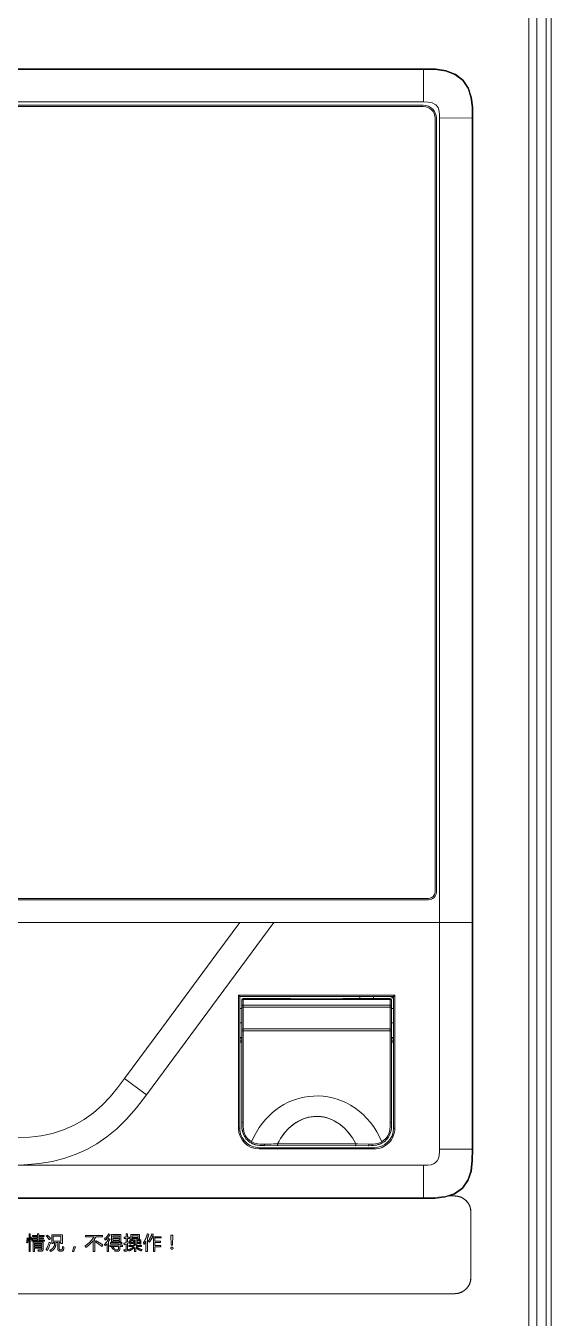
# Model space of a CAD drawing. Header units: millimetres. Extents: x 0 to 100, y -18 to 195.
# Drawn here: x 69.39 to 77.45, y 147.02 to 166.86 of the extents above; entities that cross this region are included whole.
import ezdxf

# ---------------------------------------------------------------- set-up
doc = ezdxf.new("R2010")
doc.units = ezdxf.units.MM
for name, color, linetype in [('4203-78016_1_0', 7, 'Continuous'), ('4203-78022_0', 7, 'Continuous'), ('4208-01638_A_0', 7, 'Continuous'), ('4208-01643_A_0', 7, 'Continuous'), ('4403-05132_0', 7, 'Continuous'), ('EPO-ANJIAN_A_0', 7, 'Continuous'), ('EPO_A_0', 7, 'Continuous'), ('ZHUANGSHIMIANBAN_A_0', 7, 'Continuous')]:
    doc.layers.add(name, color=color, linetype=linetype)

msp = doc.modelspace()

# ---------------------------------------------------------------- linework, layer by layer
at = {"layer": '4203-78016_1_0', "color": 0, "linetype": 'Continuous', "lineweight": 9}
msp.add_line((77.373, 132.539), (77.373, 189.269), dxfattribs=at)
at = {"layer": '4203-78022_0', "color": 0, "linetype": 'Continuous', "lineweight": 9}
for p, q in [((77.109, 194.147), (77.109, 132.469)), ((77.229, 194.147), (77.229, 132.469)), ((77.449, 194.147), (77.449, 132.469))]:
    msp.add_line(p, q, dxfattribs=at)
at = {"layer": '4208-01638_A_0', "color": 0, "linetype": 'Continuous', "lineweight": 9}
for p, q in [((56.135, 153.099), (76.238, 153.096)), ((73.194, 153.097), (71.24, 150.451)), ((72.319, 152.619), (72.672, 153.097)), ((75.738, 153.096), (75.737, 149.576)), ((76.237, 149.615), (76.238, 153.096)), ((76.248, 153.096), (76.248, 149.615)), ((71.476, 151.476), (72.319, 152.619)), ((72.653, 151.979), (72.653, 149.939)), ((75.052, 151.979), (72.653, 151.979)), ((72.673, 151.959), (72.653, 151.979)), ((72.673, 149.939), (72.673, 151.959)), ((72.673, 151.959), (75.032, 151.958)), ((75.032, 151.958), (75.052, 151.978)), ((75.032, 151.958), (75.032, 149.939)), ((75.052, 149.939), (75.052, 151.979)), ((72.673, 151.773), (72.703, 151.773)), ((75.002, 151.773), (75.032, 151.773)), ((70.902, 150.699), (71.476, 151.476)), ((72.673, 151.553), (72.703, 151.553)), ((75.002, 151.553), (75.032, 151.553)), ((72.703, 151.329), (72.673, 151.329)), ((72.673, 151.309), (72.703, 151.309)), ((72.703, 151.279), (72.673, 151.279)), ((72.673, 151.259), (72.703, 151.259)), ((75.032, 151.329), (75.002, 151.329)), ((75.002, 151.309), (75.032, 151.309)), ((75.032, 151.279), (75.002, 151.279)), ((75.002, 151.259), (75.032, 151.259)), ((72.673, 149.939), (72.653, 149.939)), ((75.052, 149.939), (75.032, 149.939)), ((72.972, 149.619), (72.972, 149.639)), ((74.732, 149.639), (72.972, 149.639)), ((72.973, 149.619), (74.732, 149.619)), ((74.732, 149.639), (74.732, 149.619)), ((75.737, 149.615), (76.248, 149.615)), ((65.955, 149.37), (75.495, 149.369)), ((75.491, 148.859), (75.491, 149.369)), ((56.891, 148.871), (75.491, 148.869)), ((75.491, 148.859), (56.891, 148.861)), ((75.663, 148.861), (75.491, 148.859))]:
    msp.add_line(p, q, dxfattribs=at)
for points in [[(69.098, 149.79), (69.275, 149.792), (69.452, 149.802), (69.628, 149.823), (69.801, 149.859), (69.97, 149.913), (70.133, 149.984), (70.286, 150.072), (70.429, 150.176), (70.561, 150.293), (70.683, 150.422), (70.795, 150.558), (70.902, 150.699)], [(71.24, 150.451), (71.14, 150.526), (71.028, 150.609), (70.902, 150.7)], [(71.24, 150.451), (71.086, 150.249), (70.935, 150.076), (70.785, 149.928), (70.635, 149.804), (70.482, 149.7), (70.326, 149.611), (70.162, 149.537), (69.988, 149.476), (69.8, 149.428), (69.593, 149.394), (69.362, 149.375), (69.098, 149.37)], [(75.491, 148.869), (75.667, 148.872), (75.826, 148.891), (75.968, 148.938), (76.087, 149.024), (76.171, 149.144), (76.217, 149.286), (76.234, 149.442), (76.237, 149.615)], [(75.737, 149.576), (75.733, 149.521), (75.722, 149.475), (75.703, 149.438), (75.672, 149.406), (75.645, 149.39), (75.607, 149.378), (75.556, 149.371), (75.495, 149.369)], [(76.248, 149.615), (76.245, 149.44), (76.226, 149.281), (76.177, 149.135), (76.09, 149.013), (75.965, 148.927), (75.82, 148.879), (75.663, 148.861)]]:
    msp.add_lwpolyline(points, dxfattribs=at)
for centre, radius, start, end in [((72.972, 149.939), 0.32, 180.0394, 270.0348), ((72.972, 149.939), 0.3, 179.9915, 269.9935), ((74.732, 149.939), 0.32, 270.0348, 0.0394), ((74.732, 149.939), 0.3, 269.9935, 359.9915)]:
    msp.add_arc(centre, radius, start, end, dxfattribs=at)
at = {"layer": '4208-01643_A_0', "color": 0, "linetype": 'Continuous', "lineweight": 9}
for p, q in [((75.492, 166.202), (62.044, 166.202)), ((75.492, 166.192), (62.044, 166.192)), ((75.491, 165.692), (75.492, 166.202)), ((56.892, 165.692), (75.491, 165.692)), ((75.488, 165.642), (56.895, 165.642)), ((75.738, 165.486), (75.738, 153.096)), ((75.738, 165.445), (76.248, 165.446)), ((76.238, 153.096), (76.238, 165.446)), ((76.248, 153.096), (76.248, 165.446)), ((75.688, 153.566), (75.688, 165.442)), ((56.815, 153.446), (75.568, 153.446)), ((76.248, 153.096), (56.135, 153.096))]:
    msp.add_line(p, q, dxfattribs=at)
for points in [[(75.492, 166.202), (75.673, 166.198), (75.835, 166.173), (75.982, 166.117), (76.101, 166.026), (76.183, 165.903), (76.228, 165.762), (76.246, 165.61), (76.248, 165.446)], [(75.492, 166.192), (75.672, 166.187), (75.833, 166.163), (75.976, 166.108), (76.093, 166.02), (76.174, 165.9), (76.218, 165.761), (76.235, 165.611), (76.238, 165.446)], [(75.491, 165.692), (75.561, 165.69), (75.625, 165.679), (75.68, 165.649), (75.715, 165.604), (75.732, 165.548), (75.738, 165.486)]]:
    msp.add_lwpolyline(points, dxfattribs=at)
for centre, radius, start, end in [((75.488, 165.442), 0.2, 0, 90), ((75.568, 153.566), 0.12, 270, 0)]:
    msp.add_arc(centre, radius, start, end, dxfattribs=at)
at = {"layer": '4403-05132_0', "color": 0, "linetype": 'Continuous', "lineweight": 9}
for p, q in [((75.969, 148.898), (75.877, 148.898)), ((76.031, 148.89), (76.037, 148.888)), ((76.09, 148.866), (76.098, 148.862)), ((76.144, 148.826), (76.148, 148.823)), ((76.183, 148.776), (76.188, 148.769)), ((76.209, 148.716), (76.211, 148.709)), ((76.219, 147.648), (76.219, 148.648)), ((69.413, 148.253), (69.43, 148.251)), ((69.44, 148.046), (69.44, 148.316)), ((69.44, 148.316), (69.459, 148.316)), ((69.459, 148.316), (69.459, 148.26)), ((69.459, 148.26), (69.47, 148.267)), ((69.459, 148.253), (69.459, 148.046)), ((69.47, 148.267), (69.475, 148.26)), ((69.495, 148.237), (69.479, 148.225)), ((69.483, 148.204), (69.483, 148.221)), ((69.483, 148.221), (69.568, 148.221)), ((69.677, 148.204), (69.483, 148.204)), ((69.491, 148.276), (69.491, 148.293)), ((69.491, 148.293), (69.568, 148.293)), ((69.568, 148.276), (69.491, 148.276)), ((69.498, 148.24), (69.498, 148.257)), ((69.498, 148.257), (69.568, 148.257)), ((69.568, 148.24), (69.498, 148.24)), ((69.501, 148.047), (69.501, 148.187)), ((69.501, 148.187), (69.656, 148.187)), ((69.568, 148.293), (69.568, 148.318)), ((69.568, 148.318), (69.589, 148.318)), ((69.568, 148.257), (69.568, 148.276)), ((69.568, 148.221), (69.568, 148.24)), ((69.589, 148.318), (69.589, 148.293)), ((69.589, 148.293), (69.671, 148.293)), ((69.589, 148.276), (69.589, 148.257)), ((69.671, 148.276), (69.589, 148.276)), ((69.589, 148.257), (69.664, 148.257)), ((69.589, 148.24), (69.589, 148.221)), ((69.664, 148.24), (69.589, 148.24)), ((69.589, 148.221), (69.677, 148.221)), ((69.656, 148.187), (69.656, 148.081)), ((69.664, 148.257), (69.664, 148.24)), ((69.671, 148.293), (69.671, 148.276)), ((69.677, 148.221), (69.677, 148.204)), ((69.704, 148.283), (69.721, 148.298)), ((69.771, 148.244), (69.752, 148.227)), ((69.788, 148.17), (69.788, 148.303)), ((69.788, 148.303), (69.951, 148.303)), ((69.81, 148.283), (69.81, 148.202)), ((69.93, 148.283), (69.81, 148.283)), ((69.81, 148.202), (69.93, 148.202)), ((69.93, 148.202), (69.93, 148.283)), ((69.951, 148.303), (69.951, 148.17)), ((70.305, 148.271), (70.305, 148.293)), ((70.305, 148.293), (70.567, 148.293)), ((70.437, 148.271), (70.305, 148.271)), ((70.423, 148.044), (70.423, 148.208)), ((70.431, 148.217), (70.447, 148.217)), ((70.447, 148.217), (70.447, 148.044)), ((70.461, 148.19), (70.474, 148.208)), ((70.567, 148.271), (70.466, 148.271)), ((70.567, 148.293), (70.567, 148.271)), ((70.659, 148.196), (70.659, 148.046)), ((70.664, 148.318), (70.684, 148.306)), ((70.664, 148.245), (70.683, 148.235)), ((70.705, 148.195), (70.705, 148.304)), ((70.705, 148.304), (70.846, 148.304)), ((70.725, 148.195), (70.705, 148.195)), ((70.725, 148.287), (70.725, 148.263)), ((70.826, 148.287), (70.725, 148.287)), ((70.725, 148.263), (70.826, 148.263)), ((70.725, 148.246), (70.725, 148.221)), ((70.826, 148.246), (70.725, 148.246)), ((70.725, 148.221), (70.826, 148.221)), ((70.725, 148.204), (70.725, 148.195)), ((70.826, 148.204), (70.725, 148.204)), ((70.826, 148.263), (70.826, 148.287)), ((70.826, 148.221), (70.826, 148.246)), ((70.826, 148.195), (70.826, 148.204)), ((70.846, 148.195), (70.826, 148.195)), ((70.846, 148.304), (70.846, 148.195)), ((70.899, 148.245), (70.899, 148.264)), ((70.899, 148.264), (70.93, 148.264)), ((70.93, 148.245), (70.899, 148.245)), ((70.93, 148.264), (70.93, 148.315)), ((70.93, 148.315), (70.951, 148.315)), ((70.93, 148.183), (70.93, 148.245)), ((70.951, 148.315), (70.951, 148.264)), ((70.951, 148.264), (70.981, 148.264)), ((70.951, 148.245), (70.951, 148.19)), ((70.981, 148.245), (70.951, 148.245)), ((70.951, 148.19), (70.977, 148.2)), ((70.977, 148.2), (70.977, 148.179)), ((70.981, 148.264), (70.981, 148.245)), ((70.985, 148.158), (70.985, 148.225)), ((70.985, 148.225), (71.058, 148.225)), ((71.002, 148.209), (71.002, 148.182)), ((71.041, 148.209), (71.002, 148.209)), ((71.004, 148.237), (71.004, 148.305)), ((71.004, 148.305), (71.135, 148.305)), ((71.024, 148.237), (71.004, 148.237)), ((71.024, 148.288), (71.024, 148.261)), ((71.115, 148.288), (71.024, 148.288)), ((71.024, 148.261), (71.115, 148.261)), ((71.024, 148.245), (71.024, 148.237)), ((71.115, 148.245), (71.024, 148.245)), ((71.041, 148.182), (71.041, 148.209)), ((71.058, 148.225), (71.058, 148.159)), ((71.08, 148.159), (71.08, 148.226)), ((71.08, 148.226), (71.155, 148.226)), ((71.098, 148.21), (71.098, 148.183)), ((71.138, 148.21), (71.098, 148.21)), ((71.115, 148.261), (71.115, 148.288)), ((71.115, 148.237), (71.115, 148.245)), ((71.135, 148.237), (71.115, 148.237)), ((71.135, 148.305), (71.135, 148.237)), ((71.138, 148.183), (71.138, 148.21)), ((71.155, 148.226), (71.155, 148.158)), ((71.234, 148.046), (71.234, 148.204)), ((71.256, 148.316), (71.278, 148.31)), ((71.256, 148.249), (71.256, 148.046)), ((71.325, 148.317), (71.348, 148.313)), ((71.347, 148.253), (71.325, 148.253)), ((71.333, 148.272), (71.469, 148.272)), ((71.347, 148.046), (71.347, 148.253)), ((71.369, 148.253), (71.369, 148.204)), ((71.469, 148.253), (71.369, 148.253)), ((71.369, 148.204), (71.458, 148.204)), ((71.458, 148.204), (71.458, 148.185)), ((71.469, 148.272), (71.469, 148.253)), ((71.62, 148.143), (71.617, 148.296)), ((71.617, 148.296), (71.645, 148.296)), ((71.645, 148.296), (71.642, 148.143)), ((69.406, 148.183), (69.402, 148.184)), ((69.459, 148.046), (69.44, 148.046)), ((69.522, 148.047), (69.501, 148.047)), ((69.522, 148.169), (69.522, 148.15)), ((69.635, 148.169), (69.522, 148.169)), ((69.522, 148.15), (69.635, 148.15)), ((69.522, 148.133), (69.522, 148.114)), ((69.635, 148.133), (69.522, 148.133)), ((69.522, 148.114), (69.635, 148.114)), ((69.522, 148.097), (69.522, 148.047)), ((69.635, 148.097), (69.522, 148.097)), ((69.578, 148.067), (69.577, 148.071)), ((69.628, 148.049), (69.581, 148.049)), ((69.635, 148.15), (69.635, 148.169)), ((69.635, 148.114), (69.635, 148.133)), ((69.635, 148.082), (69.635, 148.097)), ((69.723, 148.06), (69.701, 148.074)), ((69.742, 148.106), (69.723, 148.06)), ((69.81, 148.17), (69.788, 148.17)), ((69.81, 148.182), (69.81, 148.17)), ((69.832, 148.182), (69.81, 148.182)), ((69.882, 148.182), (69.853, 148.182)), ((69.882, 148.082), (69.882, 148.182)), ((69.903, 148.182), (69.903, 148.086)), ((69.93, 148.182), (69.903, 148.182)), ((69.94, 148.052), (69.913, 148.052)), ((69.916, 148.072), (69.935, 148.072)), ((69.93, 148.17), (69.93, 148.182)), ((69.951, 148.17), (69.93, 148.17)), ((69.974, 148.104), (69.973, 148.096)), ((70.109, 148.043), (70.126, 148.117)), ((70.128, 148.043), (70.109, 148.043)), ((70.126, 148.117), (70.152, 148.117)), ((70.152, 148.117), (70.128, 148.043)), ((70.447, 148.044), (70.423, 148.044)), ((70.574, 148.145), (70.558, 148.123)), ((70.638, 148.046), (70.638, 148.167)), ((70.659, 148.046), (70.638, 148.046)), ((70.679, 148.123), (70.679, 148.141)), ((70.679, 148.141), (70.811, 148.141)), ((70.811, 148.123), (70.679, 148.123)), ((70.69, 148.163), (70.69, 148.181)), ((70.69, 148.181), (70.865, 148.181)), ((70.811, 148.163), (70.69, 148.163)), ((70.705, 148.11), (70.721, 148.122)), ((70.751, 148.088), (70.734, 148.075)), ((70.799, 148.05), (70.758, 148.05)), ((70.811, 148.141), (70.811, 148.163)), ((70.811, 148.088), (70.811, 148.123)), ((70.832, 148.163), (70.832, 148.141)), ((70.865, 148.163), (70.832, 148.163)), ((70.832, 148.141), (70.872, 148.141)), ((70.832, 148.123), (70.832, 148.083)), ((70.872, 148.123), (70.832, 148.123)), ((70.865, 148.181), (70.865, 148.163)), ((70.872, 148.141), (70.872, 148.123)), ((70.899, 148.148), (70.896, 148.171)), ((70.93, 148.16), (70.899, 148.148)), ((70.908, 148.048), (70.905, 148.048)), ((70.907, 148.07), (70.912, 148.069)), ((70.924, 148.18), (70.93, 148.183)), ((70.93, 148.079), (70.93, 148.16)), ((70.977, 148.179), (70.951, 148.168)), ((70.951, 148.168), (70.951, 148.077)), ((70.973, 148.121), (70.973, 148.138)), ((70.973, 148.138), (71.059, 148.138)), ((71.049, 148.121), (70.973, 148.121)), ((71.002, 148.158), (70.985, 148.158)), ((71.002, 148.182), (71.041, 148.182)), ((71.002, 148.166), (71.002, 148.158)), ((71.041, 148.166), (71.002, 148.166)), ((71.041, 148.159), (71.041, 148.166)), ((71.058, 148.159), (71.041, 148.159)), ((71.059, 148.138), (71.059, 148.155)), ((71.059, 148.155), (71.077, 148.155)), ((71.059, 148.045), (71.059, 148.109)), ((71.077, 148.045), (71.059, 148.045)), ((71.077, 148.155), (71.077, 148.138)), ((71.077, 148.138), (71.167, 148.138)), ((71.077, 148.109), (71.077, 148.045)), ((71.098, 148.159), (71.08, 148.159)), ((71.167, 148.121), (71.086, 148.121)), ((71.098, 148.183), (71.138, 148.183)), ((71.098, 148.167), (71.098, 148.159)), ((71.138, 148.167), (71.098, 148.167)), ((71.138, 148.158), (71.138, 148.167)), ((71.155, 148.158), (71.138, 148.158)), ((71.167, 148.138), (71.167, 148.121)), ((71.196, 148.176), (71.194, 148.18)), ((71.256, 148.046), (71.234, 148.046)), ((71.369, 148.046), (71.347, 148.046)), ((71.369, 148.185), (71.369, 148.135)), ((71.458, 148.185), (71.369, 148.185)), ((71.369, 148.135), (71.461, 148.135)), ((71.369, 148.116), (71.369, 148.046)), ((71.461, 148.116), (71.369, 148.116)), ((71.461, 148.135), (71.461, 148.116)), ((71.642, 148.143), (71.62, 148.143)), ((66.473, 147.398), (75.969, 147.398)), ((76.038, 147.408), (76.031, 147.406)), ((76.098, 147.435), (76.09, 147.43)), ((76.148, 147.474), (76.144, 147.47)), ((76.188, 147.528), (76.183, 147.52)), ((76.211, 147.587), (76.209, 147.58))]:
    msp.add_line(p, q, dxfattribs=at)
for points in [[(75.969, 148.898), (75.973, 148.898), (75.976, 148.898), (75.979, 148.898), (75.982, 148.897), (75.986, 148.897), (75.989, 148.897), (75.992, 148.897), (75.995, 148.896), (75.999, 148.896), (76.002, 148.896), (76.005, 148.895), (76.008, 148.895), (76.012, 148.894), (76.015, 148.893), (76.018, 148.893), (76.021, 148.892), (76.025, 148.891), (76.028, 148.891), (76.031, 148.89)], [(76.037, 148.888), (76.041, 148.887), (76.044, 148.886), (76.047, 148.885), (76.05, 148.884), (76.053, 148.883), (76.057, 148.882), (76.06, 148.88), (76.063, 148.879), (76.066, 148.878), (76.069, 148.877), (76.072, 148.875), (76.075, 148.874), (76.078, 148.872), (76.081, 148.871), (76.084, 148.869), (76.087, 148.868), (76.09, 148.866)], [(76.098, 148.862), (76.101, 148.86), (76.103, 148.858), (76.106, 148.857), (76.109, 148.855), (76.112, 148.853), (76.114, 148.851), (76.117, 148.849), (76.12, 148.847), (76.122, 148.845), (76.125, 148.843), (76.127, 148.841), (76.13, 148.839), (76.132, 148.837), (76.135, 148.835), (76.137, 148.833), (76.14, 148.831), (76.142, 148.828), (76.144, 148.826)], [(76.148, 148.823), (76.15, 148.82), (76.152, 148.818), (76.154, 148.816), (76.157, 148.813), (76.159, 148.811), (76.161, 148.808), (76.163, 148.806), (76.165, 148.803), (76.167, 148.801), (76.169, 148.798), (76.171, 148.795), (76.173, 148.793), (76.174, 148.79), (76.176, 148.787), (76.178, 148.785), (76.18, 148.782), (76.182, 148.779), (76.183, 148.776)], [(76.188, 148.769), (76.189, 148.766), (76.191, 148.763), (76.192, 148.76), (76.194, 148.757), (76.195, 148.754), (76.197, 148.751), (76.198, 148.747), (76.199, 148.744), (76.201, 148.741), (76.202, 148.738), (76.203, 148.735), (76.204, 148.732), (76.205, 148.729), (76.207, 148.726), (76.208, 148.722), (76.209, 148.719), (76.209, 148.716)], [(76.211, 148.709), (76.212, 148.706), (76.213, 148.703), (76.214, 148.7), (76.214, 148.697), (76.215, 148.693), (76.216, 148.69), (76.216, 148.687), (76.217, 148.684), (76.217, 148.68), (76.218, 148.677), (76.218, 148.674), (76.218, 148.671), (76.219, 148.667), (76.219, 148.664), (76.219, 148.661), (76.219, 148.658), (76.219, 148.654), (76.219, 148.651), (76.219, 148.648)], [(69.402, 148.184), (69.403, 148.187), (69.404, 148.191), (69.405, 148.194), (69.405, 148.198), (69.406, 148.203), (69.407, 148.208), (69.408, 148.213), (69.408, 148.218), (69.409, 148.223), (69.41, 148.228), (69.41, 148.233), (69.411, 148.238), (69.412, 148.243), (69.412, 148.248), (69.413, 148.253)], [(69.43, 148.251), (69.43, 148.245), (69.429, 148.239), (69.428, 148.233), (69.428, 148.227), (69.427, 148.221), (69.426, 148.215), (69.425, 148.209), (69.424, 148.203), (69.423, 148.197), (69.422, 148.192), (69.421, 148.186), (69.42, 148.18)], [(69.479, 148.225), (69.477, 148.228), (69.475, 148.231), (69.473, 148.234), (69.471, 148.236), (69.469, 148.239), (69.467, 148.242), (69.465, 148.245), (69.463, 148.247), (69.459, 148.253)], [(69.475, 148.26), (69.481, 148.254), (69.484, 148.25), (69.486, 148.247), (69.489, 148.243), (69.492, 148.24), (69.495, 148.237)], [(69.701, 148.074), (69.704, 148.08), (69.708, 148.087), (69.711, 148.093), (69.714, 148.1), (69.718, 148.108), (69.721, 148.116), (69.725, 148.124), (69.728, 148.132), (69.731, 148.14), (69.734, 148.148), (69.738, 148.156), (69.741, 148.164), (69.744, 148.172), (69.747, 148.181), (69.749, 148.189)], [(69.752, 148.227), (69.748, 148.232), (69.744, 148.237), (69.741, 148.242), (69.737, 148.246), (69.733, 148.251), (69.729, 148.256), (69.725, 148.26), (69.721, 148.265), (69.717, 148.27), (69.713, 148.274), (69.709, 148.279), (69.704, 148.283)], [(69.721, 148.298), (69.725, 148.293), (69.73, 148.288), (69.735, 148.284), (69.739, 148.279), (69.744, 148.274), (69.749, 148.269), (69.753, 148.264), (69.758, 148.259), (69.762, 148.254), (69.766, 148.249), (69.771, 148.244)], [(69.749, 148.189), (69.751, 148.188), (69.753, 148.186), (69.755, 148.185), (69.756, 148.184), (69.758, 148.183), (69.76, 148.182), (69.762, 148.181), (69.763, 148.18), (69.765, 148.178), (69.767, 148.177), (69.769, 148.176), (69.771, 148.175)], [(70.297, 148.129), (70.303, 148.133), (70.31, 148.138), (70.317, 148.142), (70.323, 148.147), (70.33, 148.152), (70.336, 148.157), (70.342, 148.162), (70.348, 148.167), (70.354, 148.173), (70.36, 148.178), (70.366, 148.184), (70.372, 148.189), (70.378, 148.195), (70.383, 148.201), (70.389, 148.207), (70.394, 148.213), (70.399, 148.219), (70.404, 148.225), (70.409, 148.232), (70.414, 148.238), (70.419, 148.245), (70.424, 148.251), (70.428, 148.258), (70.432, 148.264), (70.437, 148.271)], [(70.423, 148.208), (70.419, 148.203), (70.414, 148.198), (70.409, 148.192), (70.405, 148.187), (70.4, 148.182), (70.395, 148.177), (70.39, 148.172), (70.385, 148.167), (70.379, 148.162), (70.374, 148.157), (70.369, 148.152), (70.363, 148.147), (70.358, 148.143), (70.352, 148.138), (70.347, 148.134), (70.341, 148.13), (70.335, 148.125), (70.33, 148.121), (70.324, 148.117), (70.318, 148.113), (70.312, 148.109)], [(70.439, 148.23), (70.434, 148.221), (70.431, 148.217)], [(70.466, 148.271), (70.464, 148.268), (70.463, 148.265), (70.461, 148.262), (70.459, 148.259), (70.456, 148.255), (70.453, 148.251), (70.451, 148.246), (70.448, 148.242), (70.445, 148.238), (70.442, 148.234), (70.439, 148.23)], [(70.558, 148.123), (70.549, 148.129), (70.54, 148.136), (70.531, 148.143), (70.524, 148.148), (70.517, 148.153), (70.51, 148.157), (70.503, 148.162), (70.496, 148.167), (70.489, 148.172), (70.482, 148.176), (70.475, 148.181), (70.468, 148.185), (70.461, 148.19)], [(70.474, 148.208), (70.487, 148.201), (70.499, 148.193), (70.512, 148.185), (70.524, 148.177), (70.537, 148.169), (70.549, 148.161), (70.562, 148.153), (70.574, 148.145)], [(70.597, 148.154), (70.6, 148.157), (70.603, 148.16), (70.606, 148.163), (70.609, 148.166), (70.612, 148.169), (70.615, 148.172), (70.618, 148.176), (70.621, 148.18), (70.624, 148.184), (70.628, 148.188), (70.631, 148.192), (70.634, 148.197), (70.637, 148.201), (70.64, 148.205), (70.643, 148.209), (70.645, 148.214), (70.648, 148.218), (70.651, 148.222), (70.654, 148.227), (70.656, 148.231), (70.659, 148.236), (70.661, 148.24), (70.664, 148.245)], [(70.598, 148.24), (70.602, 148.243), (70.605, 148.246), (70.608, 148.248), (70.611, 148.251), (70.614, 148.254), (70.618, 148.257), (70.621, 148.26), (70.623, 148.263), (70.626, 148.266), (70.629, 148.269), (70.632, 148.272), (70.635, 148.276), (70.638, 148.279), (70.64, 148.282), (70.643, 148.286), (70.645, 148.289), (70.648, 148.293), (70.65, 148.296), (70.653, 148.3), (70.655, 148.303), (70.657, 148.307), (70.66, 148.31), (70.662, 148.314), (70.664, 148.318)], [(70.61, 148.221), (70.609, 148.222), (70.608, 148.224), (70.607, 148.225), (70.606, 148.227), (70.606, 148.228), (70.605, 148.23), (70.604, 148.231), (70.603, 148.233), (70.602, 148.234), (70.601, 148.236), (70.6, 148.237), (70.599, 148.239), (70.598, 148.24)], [(70.684, 148.306), (70.68, 148.301), (70.677, 148.296), (70.673, 148.292), (70.67, 148.287), (70.666, 148.282), (70.663, 148.277), (70.659, 148.273), (70.656, 148.269), (70.652, 148.264), (70.649, 148.26), (70.645, 148.256), (70.641, 148.252), (70.638, 148.248), (70.634, 148.244), (70.63, 148.24), (70.626, 148.236), (70.622, 148.232), (70.618, 148.228), (70.614, 148.224), (70.61, 148.221)], [(70.683, 148.235), (70.681, 148.231), (70.679, 148.227), (70.676, 148.223), (70.674, 148.219), (70.671, 148.215), (70.669, 148.211), (70.666, 148.207), (70.664, 148.203), (70.661, 148.2), (70.659, 148.196)], [(71.194, 148.18), (71.198, 148.185), (71.201, 148.19), (71.204, 148.195), (71.207, 148.2), (71.21, 148.205), (71.213, 148.21), (71.216, 148.216), (71.219, 148.222), (71.222, 148.228), (71.225, 148.234), (71.228, 148.24), (71.231, 148.246), (71.233, 148.252), (71.236, 148.259), (71.239, 148.265), (71.241, 148.271), (71.243, 148.278), (71.246, 148.284), (71.248, 148.29), (71.25, 148.297), (71.252, 148.303), (71.254, 148.31), (71.256, 148.316)], [(71.234, 148.204), (71.233, 148.2), (71.231, 148.197), (71.229, 148.194), (71.227, 148.191), (71.225, 148.187), (71.223, 148.184), (71.221, 148.181), (71.219, 148.178), (71.217, 148.175), (71.215, 148.171), (71.213, 148.168), (71.211, 148.165), (71.209, 148.162), (71.207, 148.159), (71.205, 148.156)], [(71.278, 148.31), (71.277, 148.304), (71.275, 148.298), (71.273, 148.293), (71.271, 148.287), (71.269, 148.282), (71.267, 148.276), (71.265, 148.27), (71.263, 148.265), (71.26, 148.259), (71.258, 148.254), (71.256, 148.249)], [(71.271, 148.205), (71.274, 148.21), (71.278, 148.214), (71.281, 148.219), (71.284, 148.224), (71.287, 148.229), (71.29, 148.234), (71.292, 148.238), (71.295, 148.243), (71.298, 148.248), (71.3, 148.254), (71.303, 148.259), (71.305, 148.264), (71.308, 148.269), (71.31, 148.274), (71.312, 148.279), (71.314, 148.285), (71.316, 148.29), (71.318, 148.295), (71.32, 148.301), (71.322, 148.306), (71.323, 148.312), (71.325, 148.317)], [(71.288, 148.189), (71.287, 148.191), (71.285, 148.193), (71.283, 148.194), (71.282, 148.196), (71.28, 148.197), (71.278, 148.199), (71.276, 148.201), (71.275, 148.202), (71.273, 148.204), (71.271, 148.205)], [(71.325, 148.253), (71.323, 148.248), (71.321, 148.244), (71.319, 148.24), (71.317, 148.236), (71.314, 148.232), (71.312, 148.228), (71.31, 148.224), (71.308, 148.22), (71.306, 148.216), (71.303, 148.212), (71.301, 148.208), (71.298, 148.205), (71.296, 148.201), (71.294, 148.197), (71.291, 148.193), (71.288, 148.189)], [(71.348, 148.313), (71.346, 148.309), (71.345, 148.305), (71.344, 148.302), (71.343, 148.298), (71.341, 148.294), (71.34, 148.29), (71.339, 148.287), (71.337, 148.283), (71.336, 148.279), (71.334, 148.275), (71.333, 148.272)], [(69.42, 148.18), (69.419, 148.18), (69.418, 148.18), (69.416, 148.181), (69.415, 148.181), (69.414, 148.181), (69.413, 148.182), (69.411, 148.182), (69.41, 148.182), (69.409, 148.182), (69.406, 148.183)], [(69.577, 148.071), (69.581, 148.07), (69.585, 148.07)], [(69.581, 148.049), (69.581, 148.051), (69.581, 148.053), (69.58, 148.055), (69.58, 148.057), (69.58, 148.059), (69.579, 148.061), (69.579, 148.063), (69.578, 148.067)], [(69.585, 148.07), (69.601, 148.069), (69.603, 148.069), (69.606, 148.069)], [(69.606, 148.069), (69.608, 148.069), (69.61, 148.069), (69.611, 148.069), (69.613, 148.069), (69.615, 148.069), (69.616, 148.069), (69.618, 148.069), (69.62, 148.069), (69.621, 148.069), (69.621, 148.069), (69.622, 148.069), (69.623, 148.069), (69.623, 148.069), (69.624, 148.069), (69.625, 148.069), (69.625, 148.07), (69.626, 148.07), (69.627, 148.07), (69.627, 148.07), (69.628, 148.07), (69.628, 148.07), (69.629, 148.071), (69.629, 148.071), (69.63, 148.071), (69.63, 148.072), (69.631, 148.072), (69.631, 148.072), (69.632, 148.073), (69.632, 148.073), (69.633, 148.074), (69.633, 148.074), (69.633, 148.075), (69.634, 148.075), (69.634, 148.076), (69.634, 148.077), (69.634, 148.077), (69.635, 148.078), (69.635, 148.078), (69.635, 148.079), (69.635, 148.08), (69.635, 148.08), (69.635, 148.081), (69.635, 148.082), (69.635, 148.082)], [(69.656, 148.081), (69.656, 148.08), (69.656, 148.079), (69.656, 148.078), (69.656, 148.077), (69.656, 148.077), (69.656, 148.076), (69.656, 148.075), (69.656, 148.074), (69.656, 148.073), (69.656, 148.073), (69.655, 148.072), (69.655, 148.071), (69.655, 148.07), (69.655, 148.069), (69.655, 148.069), (69.655, 148.068), (69.654, 148.067), (69.654, 148.066), (69.654, 148.066), (69.654, 148.065), (69.653, 148.064), (69.653, 148.063), (69.653, 148.063), (69.652, 148.062), (69.652, 148.061), (69.651, 148.061), (69.651, 148.06), (69.651, 148.059), (69.65, 148.059), (69.65, 148.058), (69.649, 148.058), (69.649, 148.057), (69.648, 148.056), (69.647, 148.056), (69.647, 148.055), (69.646, 148.055), (69.646, 148.055), (69.645, 148.054), (69.644, 148.054), (69.644, 148.053), (69.643, 148.053), (69.642, 148.053), (69.641, 148.052), (69.641, 148.052), (69.64, 148.052), (69.639, 148.051), (69.638, 148.051), (69.638, 148.051), (69.637, 148.051), (69.636, 148.05), (69.635, 148.05), (69.635, 148.05), (69.634, 148.05), (69.633, 148.05), (69.632, 148.05), (69.631, 148.05), (69.631, 148.05), (69.63, 148.05), (69.629, 148.05), (69.628, 148.049)], [(69.771, 148.175), (69.761, 148.152), (69.742, 148.106)], [(69.757, 148.063), (69.76, 148.065), (69.763, 148.066), (69.766, 148.068), (69.769, 148.07), (69.772, 148.072), (69.775, 148.074), (69.778, 148.075), (69.779, 148.077), (69.781, 148.078), (69.783, 148.079), (69.785, 148.08), (69.786, 148.082), (69.788, 148.083), (69.79, 148.084), (69.792, 148.086), (69.793, 148.087), (69.795, 148.088), (69.797, 148.09), (69.798, 148.091), (69.8, 148.093), (69.801, 148.094), (69.803, 148.096), (69.804, 148.097), (69.806, 148.099), (69.807, 148.1), (69.809, 148.102), (69.81, 148.103), (69.811, 148.105), (69.813, 148.107), (69.814, 148.109), (69.815, 148.11), (69.816, 148.112), (69.818, 148.115)], [(69.771, 148.044), (69.77, 148.046), (69.769, 148.047), (69.768, 148.049), (69.767, 148.05), (69.766, 148.052), (69.765, 148.053), (69.763, 148.055), (69.762, 148.056), (69.761, 148.057), (69.76, 148.059), (69.759, 148.06), (69.758, 148.062), (69.757, 148.063)], [(69.853, 148.182), (69.853, 148.177), (69.853, 148.173), (69.853, 148.168), (69.853, 148.163), (69.852, 148.159), (69.852, 148.154), (69.851, 148.15), (69.85, 148.145), (69.85, 148.14), (69.849, 148.136), (69.848, 148.133), (69.847, 148.13), (69.847, 148.127), (69.846, 148.124), (69.845, 148.121), (69.844, 148.118), (69.842, 148.114), (69.841, 148.111), (69.84, 148.108), (69.838, 148.105), (69.837, 148.102), (69.835, 148.1), (69.834, 148.097), (69.832, 148.094), (69.83, 148.092), (69.828, 148.089), (69.826, 148.087), (69.824, 148.084), (69.822, 148.082), (69.819, 148.079), (69.817, 148.077), (69.814, 148.075), (69.812, 148.072), (69.808, 148.069), (69.805, 148.066), (69.801, 148.064), (69.797, 148.061), (69.794, 148.058), (69.79, 148.056), (69.786, 148.053), (69.782, 148.051), (69.778, 148.049), (69.775, 148.046), (69.771, 148.044)], [(69.818, 148.115), (69.819, 148.117), (69.82, 148.118), (69.821, 148.12), (69.822, 148.122), (69.822, 148.123), (69.823, 148.125), (69.824, 148.126), (69.824, 148.129), (69.825, 148.131), (69.826, 148.133), (69.826, 148.135), (69.827, 148.137), (69.828, 148.139), (69.828, 148.142), (69.828, 148.144), (69.829, 148.146), (69.829, 148.148), (69.83, 148.15), (69.83, 148.153), (69.83, 148.155), (69.831, 148.157), (69.831, 148.159), (69.831, 148.162), (69.831, 148.164), (69.831, 148.166), (69.832, 148.168), (69.832, 148.171), (69.832, 148.173), (69.832, 148.175), (69.832, 148.177), (69.832, 148.18), (69.832, 148.182)], [(69.913, 148.052), (69.912, 148.052), (69.911, 148.052), (69.91, 148.052), (69.91, 148.052), (69.909, 148.052), (69.908, 148.052), (69.907, 148.052), (69.906, 148.052), (69.906, 148.052), (69.905, 148.053), (69.904, 148.053), (69.903, 148.053), (69.902, 148.053), (69.901, 148.053), (69.901, 148.054), (69.9, 148.054), (69.899, 148.054), (69.898, 148.054), (69.898, 148.055), (69.897, 148.055), (69.896, 148.055), (69.895, 148.055), (69.895, 148.056), (69.894, 148.056), (69.893, 148.057), (69.893, 148.057), (69.892, 148.057), (69.891, 148.058), (69.891, 148.058), (69.89, 148.059), (69.89, 148.059), (69.889, 148.06), (69.889, 148.061), (69.888, 148.061), (69.888, 148.062), (69.887, 148.062), (69.887, 148.063), (69.886, 148.064), (69.886, 148.065), (69.886, 148.065), (69.885, 148.066), (69.885, 148.067), (69.885, 148.067), (69.884, 148.068), (69.884, 148.069), (69.884, 148.07), (69.883, 148.071), (69.883, 148.071), (69.883, 148.072), (69.883, 148.073), (69.883, 148.074), (69.883, 148.075), (69.882, 148.075), (69.882, 148.076), (69.882, 148.077), (69.882, 148.078), (69.882, 148.079), (69.882, 148.08), (69.882, 148.08), (69.882, 148.081), (69.882, 148.082)], [(69.903, 148.086), (69.903, 148.085), (69.903, 148.085), (69.903, 148.084), (69.903, 148.084), (69.903, 148.084), (69.903, 148.083), (69.904, 148.083), (69.904, 148.083), (69.904, 148.082), (69.904, 148.082), (69.904, 148.082), (69.904, 148.081), (69.904, 148.081), (69.904, 148.081), (69.904, 148.08), (69.904, 148.08), (69.904, 148.079), (69.904, 148.079), (69.904, 148.079), (69.905, 148.078), (69.905, 148.078), (69.905, 148.078), (69.905, 148.077), (69.905, 148.077), (69.905, 148.077), (69.906, 148.077), (69.906, 148.076), (69.906, 148.076), (69.906, 148.076), (69.906, 148.075), (69.907, 148.075), (69.907, 148.075), (69.907, 148.075), (69.907, 148.075), (69.908, 148.074), (69.908, 148.074), (69.908, 148.074), (69.909, 148.074), (69.909, 148.074), (69.909, 148.073), (69.91, 148.073), (69.91, 148.073), (69.91, 148.073), (69.911, 148.073), (69.911, 148.073), (69.911, 148.073), (69.912, 148.072), (69.912, 148.072), (69.912, 148.072), (69.913, 148.072), (69.913, 148.072), (69.913, 148.072), (69.914, 148.072), (69.914, 148.072), (69.915, 148.072), (69.915, 148.072), (69.915, 148.072), (69.916, 148.072), (69.916, 148.072), (69.916, 148.072)], [(69.935, 148.072), (69.936, 148.072), (69.937, 148.072), (69.937, 148.072), (69.938, 148.072), (69.939, 148.072), (69.939, 148.072), (69.94, 148.072), (69.941, 148.073), (69.941, 148.073), (69.942, 148.073), (69.942, 148.073), (69.943, 148.074), (69.944, 148.074), (69.944, 148.074), (69.945, 148.075), (69.945, 148.075), (69.946, 148.075), (69.946, 148.076), (69.947, 148.076), (69.947, 148.077), (69.947, 148.077), (69.948, 148.078), (69.948, 148.078), (69.948, 148.079), (69.948, 148.08), (69.949, 148.08), (69.949, 148.081), (69.949, 148.081), (69.949, 148.082), (69.949, 148.083), (69.95, 148.083), (69.95, 148.084), (69.95, 148.084), (69.95, 148.085), (69.95, 148.086), (69.95, 148.086), (69.951, 148.088), (69.951, 148.09), (69.951, 148.092), (69.951, 148.094), (69.952, 148.096), (69.952, 148.097), (69.952, 148.099), (69.952, 148.101), (69.952, 148.103), (69.952, 148.105), (69.952, 148.106), (69.952, 148.108), (69.952, 148.11), (69.953, 148.112), (69.953, 148.121)], [(69.973, 148.096), (69.973, 148.089), (69.972, 148.087), (69.972, 148.086), (69.972, 148.084), (69.972, 148.082), (69.971, 148.081), (69.971, 148.079), (69.971, 148.078), (69.97, 148.076), (69.97, 148.075), (69.97, 148.074), (69.97, 148.073), (69.969, 148.072), (69.969, 148.071), (69.969, 148.07), (69.968, 148.069), (69.968, 148.068), (69.967, 148.067), (69.967, 148.066), (69.966, 148.065), (69.966, 148.064), (69.965, 148.063), (69.965, 148.062), (69.964, 148.062), (69.964, 148.061), (69.963, 148.06), (69.962, 148.059), (69.962, 148.059), (69.961, 148.058), (69.96, 148.057), (69.959, 148.057), (69.958, 148.056), (69.957, 148.056), (69.957, 148.055), (69.956, 148.055), (69.955, 148.054), (69.954, 148.054), (69.953, 148.054), (69.952, 148.053), (69.951, 148.053), (69.95, 148.053), (69.948, 148.053), (69.947, 148.053), (69.946, 148.052), (69.945, 148.052), (69.944, 148.052), (69.943, 148.052), (69.942, 148.052), (69.941, 148.052), (69.94, 148.052)], [(69.953, 148.121), (69.955, 148.12), (69.957, 148.119), (69.959, 148.118), (69.961, 148.117), (69.963, 148.117), (69.965, 148.116), (69.967, 148.115), (69.969, 148.114), (69.971, 148.114), (69.975, 148.112)], [(69.975, 148.112), (69.975, 148.108), (69.974, 148.104)], [(70.312, 148.109), (70.311, 148.111), (70.31, 148.112), (70.309, 148.114), (70.308, 148.116), (70.306, 148.117), (70.305, 148.119), (70.304, 148.12), (70.303, 148.122), (70.302, 148.123), (70.3, 148.125), (70.299, 148.126), (70.298, 148.128), (70.297, 148.129)], [(70.607, 148.132), (70.606, 148.134), (70.606, 148.136), (70.605, 148.138), (70.604, 148.139), (70.604, 148.141), (70.603, 148.143), (70.602, 148.144), (70.601, 148.146), (70.601, 148.148), (70.6, 148.149), (70.599, 148.151), (70.598, 148.153), (70.597, 148.154)], [(70.638, 148.167), (70.636, 148.165), (70.633, 148.162), (70.631, 148.159), (70.629, 148.156), (70.626, 148.154), (70.624, 148.151), (70.622, 148.148), (70.619, 148.145), (70.617, 148.143), (70.614, 148.14), (70.612, 148.138), (70.609, 148.135), (70.607, 148.132)], [(70.734, 148.075), (70.731, 148.079), (70.728, 148.082), (70.725, 148.086), (70.723, 148.089), (70.72, 148.093), (70.717, 148.096), (70.714, 148.1), (70.711, 148.103), (70.708, 148.106), (70.705, 148.11)], [(70.721, 148.122), (70.724, 148.118), (70.727, 148.115), (70.73, 148.112), (70.733, 148.108), (70.736, 148.105), (70.739, 148.102), (70.742, 148.098), (70.745, 148.095), (70.748, 148.091), (70.751, 148.088)], [(70.758, 148.05), (70.757, 148.052), (70.757, 148.054), (70.757, 148.056), (70.756, 148.058), (70.756, 148.06), (70.756, 148.062), (70.755, 148.064), (70.755, 148.066), (70.754, 148.068), (70.754, 148.072)], [(70.754, 148.072), (70.757, 148.072), (70.76, 148.072), (70.763, 148.071), (70.766, 148.071), (70.769, 148.071), (70.772, 148.071), (70.775, 148.071), (70.778, 148.071), (70.781, 148.071), (70.784, 148.07), (70.788, 148.07), (70.791, 148.07), (70.794, 148.07)], [(70.794, 148.07), (70.794, 148.07), (70.795, 148.07), (70.795, 148.07), (70.796, 148.07), (70.796, 148.071), (70.797, 148.071), (70.797, 148.071), (70.797, 148.071), (70.798, 148.071), (70.798, 148.071), (70.799, 148.071), (70.799, 148.071), (70.8, 148.071), (70.8, 148.071), (70.801, 148.071), (70.801, 148.072), (70.802, 148.072), (70.802, 148.072), (70.802, 148.072), (70.803, 148.072), (70.803, 148.072), (70.804, 148.073), (70.804, 148.073), (70.804, 148.073), (70.805, 148.073), (70.805, 148.074), (70.806, 148.074), (70.806, 148.074), (70.806, 148.074), (70.807, 148.075), (70.807, 148.075), (70.807, 148.075), (70.807, 148.076), (70.808, 148.076), (70.808, 148.077), (70.808, 148.077), (70.808, 148.077), (70.809, 148.078), (70.809, 148.078), (70.809, 148.079), (70.809, 148.079), (70.809, 148.079), (70.81, 148.08), (70.81, 148.08), (70.81, 148.081), (70.81, 148.081), (70.81, 148.082), (70.81, 148.082), (70.81, 148.083), (70.81, 148.083), (70.811, 148.084), (70.811, 148.084), (70.811, 148.084), (70.811, 148.085), (70.811, 148.085), (70.811, 148.086), (70.811, 148.086), (70.811, 148.087), (70.811, 148.087), (70.811, 148.088)], [(70.832, 148.083), (70.832, 148.082), (70.832, 148.081), (70.832, 148.08), (70.832, 148.079), (70.832, 148.078), (70.832, 148.077), (70.831, 148.076), (70.831, 148.075), (70.831, 148.075), (70.831, 148.074), (70.831, 148.073), (70.831, 148.072), (70.83, 148.071), (70.83, 148.07), (70.83, 148.069), (70.83, 148.068), (70.829, 148.068), (70.829, 148.067), (70.829, 148.066), (70.828, 148.065), (70.828, 148.064), (70.828, 148.064), (70.827, 148.063), (70.827, 148.062), (70.826, 148.061), (70.826, 148.061), (70.825, 148.06), (70.825, 148.059), (70.824, 148.059), (70.824, 148.058), (70.823, 148.057), (70.822, 148.057), (70.822, 148.056), (70.821, 148.056), (70.82, 148.055), (70.819, 148.055), (70.819, 148.054), (70.818, 148.054), (70.817, 148.054), (70.816, 148.053), (70.816, 148.053), (70.815, 148.052), (70.814, 148.052), (70.813, 148.052), (70.812, 148.052), (70.811, 148.051), (70.81, 148.051), (70.809, 148.051), (70.809, 148.051), (70.808, 148.051), (70.807, 148.05), (70.806, 148.05), (70.805, 148.05), (70.804, 148.05), (70.803, 148.05), (70.802, 148.05), (70.801, 148.05), (70.8, 148.05), (70.8, 148.05), (70.799, 148.05)], [(70.899, 148.049), (70.898, 148.051), (70.898, 148.053), (70.898, 148.055), (70.897, 148.057), (70.897, 148.06), (70.897, 148.062), (70.896, 148.064), (70.896, 148.066), (70.895, 148.068), (70.895, 148.071)], [(70.895, 148.071), (70.897, 148.07), (70.899, 148.07), (70.907, 148.07)], [(70.896, 148.171), (70.9, 148.172), (70.903, 148.173), (70.907, 148.175), (70.91, 148.176), (70.913, 148.177), (70.917, 148.178), (70.924, 148.18)], [(70.905, 148.048), (70.902, 148.049), (70.899, 148.049)], [(70.951, 148.077), (70.951, 148.076), (70.951, 148.075), (70.951, 148.074), (70.951, 148.073), (70.95, 148.073), (70.95, 148.072), (70.95, 148.071), (70.95, 148.07), (70.95, 148.069), (70.95, 148.068), (70.95, 148.067), (70.949, 148.066), (70.949, 148.065), (70.949, 148.064), (70.949, 148.064), (70.948, 148.063), (70.948, 148.062), (70.948, 148.061), (70.947, 148.06), (70.947, 148.06), (70.946, 148.059), (70.946, 148.058), (70.945, 148.057), (70.945, 148.057), (70.944, 148.056), (70.944, 148.056), (70.943, 148.055), (70.942, 148.054), (70.942, 148.054), (70.941, 148.053), (70.94, 148.053), (70.94, 148.053), (70.939, 148.052), (70.938, 148.052), (70.937, 148.051), (70.936, 148.051), (70.935, 148.051), (70.935, 148.051), (70.934, 148.05), (70.933, 148.05), (70.932, 148.05), (70.931, 148.05), (70.93, 148.049), (70.929, 148.049), (70.928, 148.049), (70.928, 148.049), (70.927, 148.049), (70.926, 148.049), (70.925, 148.049), (70.923, 148.048), (70.921, 148.048), (70.92, 148.048), (70.918, 148.048), (70.917, 148.048), (70.915, 148.048), (70.913, 148.048), (70.912, 148.048), (70.91, 148.048), (70.908, 148.048)], [(70.912, 148.069), (70.913, 148.069), (70.913, 148.069), (70.914, 148.069), (70.915, 148.069), (70.916, 148.069), (70.917, 148.069), (70.918, 148.069), (70.919, 148.069), (70.92, 148.069), (70.92, 148.069), (70.921, 148.069), (70.921, 148.069), (70.922, 148.069), (70.922, 148.069), (70.923, 148.069), (70.923, 148.069), (70.923, 148.069), (70.924, 148.07), (70.924, 148.07), (70.925, 148.07), (70.925, 148.07), (70.925, 148.07), (70.926, 148.07), (70.926, 148.07), (70.927, 148.071), (70.927, 148.071), (70.927, 148.071), (70.928, 148.071), (70.928, 148.072), (70.928, 148.072), (70.928, 148.072), (70.929, 148.073), (70.929, 148.073), (70.929, 148.073), (70.929, 148.074), (70.929, 148.074), (70.93, 148.074), (70.93, 148.075), (70.93, 148.075), (70.93, 148.076), (70.93, 148.076), (70.93, 148.077), (70.93, 148.077), (70.93, 148.077), (70.93, 148.078), (70.93, 148.078), (70.93, 148.079), (70.93, 148.079), (70.93, 148.079)], [(70.961, 148.071), (70.966, 148.073), (70.97, 148.074), (70.974, 148.076), (70.979, 148.078), (70.983, 148.079), (70.987, 148.081), (70.99, 148.083), (70.994, 148.084), (70.997, 148.086), (71, 148.088), (71.004, 148.089), (71.007, 148.091), (71.01, 148.093), (71.013, 148.095), (71.016, 148.097), (71.02, 148.099), (71.023, 148.101), (71.026, 148.103), (71.029, 148.105), (71.032, 148.107), (71.035, 148.109), (71.038, 148.112), (71.041, 148.114), (71.043, 148.116), (71.046, 148.119), (71.049, 148.121)], [(70.974, 148.053), (70.974, 148.054), (70.973, 148.055), (70.972, 148.056), (70.972, 148.057), (70.971, 148.058), (70.971, 148.059), (70.97, 148.06), (70.969, 148.061), (70.969, 148.062), (70.968, 148.063), (70.967, 148.064), (70.966, 148.065), (70.966, 148.066), (70.965, 148.067), (70.964, 148.067), (70.964, 148.068), (70.963, 148.069), (70.962, 148.07), (70.961, 148.071)], [(71.059, 148.109), (71.056, 148.106), (71.053, 148.103), (71.05, 148.101), (71.047, 148.098), (71.044, 148.095), (71.04, 148.093), (71.037, 148.09), (71.034, 148.087), (71.03, 148.085), (71.027, 148.083), (71.024, 148.08), (71.02, 148.078), (71.017, 148.076), (71.013, 148.073), (71.009, 148.071), (71.006, 148.069), (71.002, 148.067), (70.998, 148.065), (70.994, 148.063), (70.99, 148.061), (70.986, 148.059), (70.982, 148.057), (70.978, 148.055), (70.974, 148.053)], [(71.159, 148.054), (71.156, 148.056), (71.152, 148.057), (71.149, 148.059), (71.145, 148.06), (71.141, 148.062), (71.138, 148.064), (71.134, 148.066), (71.131, 148.067), (71.128, 148.069), (71.125, 148.071), (71.122, 148.072), (71.12, 148.074), (71.117, 148.076), (71.114, 148.078), (71.111, 148.08), (71.108, 148.082), (71.105, 148.084), (71.102, 148.086), (71.1, 148.088), (71.097, 148.09), (71.094, 148.092), (71.092, 148.094), (71.089, 148.097), (71.087, 148.099), (71.084, 148.102), (71.082, 148.104), (71.08, 148.107), (71.077, 148.109)], [(71.086, 148.121), (71.089, 148.119), (71.091, 148.117), (71.093, 148.114), (71.096, 148.112), (71.098, 148.11), (71.101, 148.108), (71.103, 148.106), (71.106, 148.104), (71.109, 148.102), (71.112, 148.1), (71.114, 148.098), (71.117, 148.097), (71.12, 148.095), (71.123, 148.093), (71.126, 148.092), (71.129, 148.09), (71.132, 148.089), (71.135, 148.087), (71.138, 148.086), (71.141, 148.084), (71.144, 148.083), (71.147, 148.082), (71.15, 148.081), (71.154, 148.079), (71.157, 148.078), (71.16, 148.077), (71.163, 148.076), (71.166, 148.075), (71.17, 148.074), (71.173, 148.073)], [(71.173, 148.073), (71.172, 148.072), (71.17, 148.07), (71.169, 148.069), (71.168, 148.067), (71.167, 148.065), (71.166, 148.064), (71.165, 148.062), (71.164, 148.061), (71.163, 148.059), (71.161, 148.058), (71.16, 148.056), (71.159, 148.054)], [(71.205, 148.156), (71.204, 148.158), (71.203, 148.16), (71.203, 148.162), (71.202, 148.163), (71.201, 148.165), (71.2, 148.167), (71.199, 148.169), (71.199, 148.171), (71.198, 148.173), (71.196, 148.176)], [(71.63, 148.079), (71.63, 148.079), (71.629, 148.079), (71.628, 148.079), (71.628, 148.079), (71.627, 148.079), (71.626, 148.08), (71.626, 148.08), (71.625, 148.08), (71.624, 148.08), (71.624, 148.081), (71.623, 148.081), (71.623, 148.081), (71.622, 148.082), (71.621, 148.082), (71.621, 148.082), (71.62, 148.083), (71.62, 148.083), (71.619, 148.084), (71.619, 148.084), (71.618, 148.084), (71.618, 148.085), (71.617, 148.086), (71.617, 148.086), (71.617, 148.087), (71.616, 148.087), (71.616, 148.088), (71.615, 148.088), (71.615, 148.089), (71.615, 148.09), (71.615, 148.09), (71.614, 148.091), (71.614, 148.092), (71.614, 148.092), (71.614, 148.093), (71.614, 148.094), (71.614, 148.094), (71.614, 148.095), (71.614, 148.096), (71.613, 148.096), (71.614, 148.097), (71.614, 148.098), (71.614, 148.099), (71.614, 148.099), (71.614, 148.1), (71.614, 148.101), (71.614, 148.101), (71.614, 148.102), (71.615, 148.103), (71.615, 148.103), (71.615, 148.104), (71.615, 148.104), (71.616, 148.105), (71.616, 148.106), (71.617, 148.106), (71.617, 148.107), (71.617, 148.107), (71.618, 148.108), (71.618, 148.108), (71.619, 148.109), (71.619, 148.109), (71.62, 148.11), (71.62, 148.11), (71.621, 148.111), (71.621, 148.111), (71.622, 148.111), (71.623, 148.112), (71.623, 148.112), (71.624, 148.112), (71.624, 148.113), (71.625, 148.113), (71.626, 148.113), (71.626, 148.113), (71.627, 148.113), (71.628, 148.114), (71.628, 148.114), (71.629, 148.114), (71.63, 148.114), (71.631, 148.114), (71.631, 148.114)], [(71.631, 148.114), (71.632, 148.114), (71.633, 148.114), (71.633, 148.114), (71.634, 148.114), (71.635, 148.114), (71.635, 148.113), (71.636, 148.113), (71.637, 148.113), (71.637, 148.113), (71.638, 148.113), (71.639, 148.112), (71.639, 148.112), (71.64, 148.112), (71.641, 148.111), (71.641, 148.111), (71.642, 148.111), (71.642, 148.11), (71.643, 148.11), (71.643, 148.109), (71.644, 148.109), (71.644, 148.108), (71.645, 148.108), (71.645, 148.107), (71.646, 148.107), (71.646, 148.106), (71.646, 148.106), (71.647, 148.105), (71.647, 148.104), (71.647, 148.104), (71.648, 148.103), (71.648, 148.103), (71.648, 148.102), (71.648, 148.101), (71.649, 148.101), (71.649, 148.1), (71.649, 148.099), (71.649, 148.099), (71.649, 148.098), (71.649, 148.097), (71.649, 148.096), (71.649, 148.096), (71.649, 148.095), (71.649, 148.094), (71.649, 148.094), (71.649, 148.093), (71.649, 148.092), (71.648, 148.092), (71.648, 148.091), (71.648, 148.09), (71.648, 148.09), (71.647, 148.089), (71.647, 148.088), (71.647, 148.088), (71.646, 148.087), (71.646, 148.087), (71.646, 148.086), (71.645, 148.086), (71.645, 148.085), (71.644, 148.084), (71.644, 148.084), (71.643, 148.084), (71.643, 148.083), (71.642, 148.083), (71.642, 148.082), (71.641, 148.082), (71.641, 148.081), (71.64, 148.081), (71.639, 148.081), (71.639, 148.081), (71.638, 148.08), (71.637, 148.08), (71.637, 148.08), (71.636, 148.08), (71.635, 148.079), (71.635, 148.079), (71.634, 148.079), (71.633, 148.079), (71.633, 148.079), (71.632, 148.079), (71.631, 148.079), (71.631, 148.079), (71.63, 148.079)], [(76.219, 147.648), (76.219, 147.645), (76.219, 147.642), (76.219, 147.639), (76.219, 147.635), (76.219, 147.632), (76.219, 147.629), (76.218, 147.626), (76.218, 147.622), (76.218, 147.619), (76.217, 147.616), (76.217, 147.613), (76.216, 147.609), (76.216, 147.606), (76.215, 147.603), (76.214, 147.6), (76.214, 147.596), (76.213, 147.593), (76.212, 147.59), (76.211, 147.587)], [(76.031, 147.406), (76.028, 147.406), (76.024, 147.405), (76.021, 147.404), (76.018, 147.403), (76.015, 147.403), (76.011, 147.402), (76.008, 147.402), (76.005, 147.401), (76.002, 147.401), (75.999, 147.4), (75.995, 147.4), (75.992, 147.399), (75.989, 147.399), (75.986, 147.399), (75.982, 147.399), (75.979, 147.399), (75.976, 147.398), (75.973, 147.398), (75.969, 147.398)], [(76.09, 147.43), (76.087, 147.428), (76.084, 147.427), (76.081, 147.425), (76.078, 147.424), (76.075, 147.422), (76.072, 147.421), (76.069, 147.42), (76.066, 147.418), (76.063, 147.417), (76.06, 147.416), (76.057, 147.415), (76.054, 147.414), (76.05, 147.412), (76.047, 147.411), (76.044, 147.41), (76.041, 147.409), (76.038, 147.408)], [(76.144, 147.47), (76.142, 147.468), (76.139, 147.465), (76.137, 147.463), (76.135, 147.461), (76.132, 147.459), (76.13, 147.457), (76.127, 147.455), (76.125, 147.453), (76.122, 147.451), (76.12, 147.449), (76.117, 147.447), (76.114, 147.445), (76.112, 147.443), (76.109, 147.442), (76.106, 147.44), (76.104, 147.438), (76.101, 147.436), (76.098, 147.435)], [(76.183, 147.52), (76.181, 147.517), (76.18, 147.514), (76.178, 147.511), (76.176, 147.509), (76.174, 147.506), (76.173, 147.503), (76.171, 147.501), (76.169, 147.498), (76.167, 147.496), (76.165, 147.493), (76.163, 147.491), (76.161, 147.488), (76.159, 147.486), (76.157, 147.483), (76.154, 147.481), (76.152, 147.478), (76.15, 147.476), (76.148, 147.474)], [(76.209, 147.58), (76.209, 147.577), (76.208, 147.574), (76.206, 147.571), (76.205, 147.567), (76.204, 147.564), (76.203, 147.561), (76.202, 147.558), (76.201, 147.555), (76.199, 147.552), (76.198, 147.549), (76.197, 147.546), (76.195, 147.543), (76.194, 147.54), (76.192, 147.537), (76.191, 147.534), (76.189, 147.531), (76.188, 147.528)]]:
    msp.add_lwpolyline(points, dxfattribs=at)
for centre, start, end in [((75.969, 148.648), 0, 90), ((75.969, 147.648), 270, 0)]:
    msp.add_arc(centre, 0.25, start, end, dxfattribs=at)
at = {"layer": 'EPO-ANJIAN_A_0', "color": 0, "linetype": 'Continuous', "lineweight": 9}
for p, q in [((74.51, 151.928), (74.518, 151.959)), ((74.991, 151.958), (75.011, 151.945)), ((75.011, 151.945), (75.032, 151.928))]:
    msp.add_line(p, q, dxfattribs=at)
msp.add_lwpolyline([(74.715, 151.928), (74.717, 151.933), (74.725, 151.951), (74.729, 151.959)], dxfattribs=at)
at = {"layer": 'EPO_A_0', "color": 0, "linetype": 'Continuous', "lineweight": 9}
for p, q in [((72.703, 150.023), (72.703, 151.908)), ((72.703, 151.896), (72.704, 151.901)), ((72.723, 150.023), (72.723, 151.928)), ((73.447, 151.928), (72.723, 151.928)), ((72.723, 151.913), (74.982, 151.912)), ((74.982, 151.829), (72.723, 151.829)), ((72.723, 151.798), (74.982, 151.797)), ((74.252, 151.924), (73.453, 151.924)), ((74.982, 151.928), (74.257, 151.928)), ((74.982, 151.928), (74.982, 150.023)), ((75.002, 150.023), (75.002, 151.908)), ((72.703, 151.435), (75.002, 151.434)), ((74.982, 151.461), (72.723, 151.461)), ((72.723, 150.023), (72.703, 150.023)), ((75.002, 150.023), (74.982, 150.023)), ((72.719, 149.871), (72.728, 149.845)), ((74.985, 149.871), (74.976, 149.845)), ((72.845, 149.711), (72.855, 149.728)), ((72.845, 149.711), (72.887, 149.692)), ((72.868, 149.7), (72.845, 149.711)), ((72.893, 149.69), (72.868, 149.7)), ((72.887, 149.692), (72.941, 149.678)), ((72.893, 149.69), (72.909, 149.685)), ((72.919, 149.682), (72.909, 149.685)), ((72.919, 149.682), (72.94, 149.678)), ((72.94, 149.678), (72.948, 149.677)), ((72.941, 149.678), (72.999, 149.671)), ((72.948, 149.677), (72.974, 149.673)), ((72.974, 149.673), (72.98, 149.673)), ((72.98, 149.673), (73.016, 149.67)), ((72.999, 149.671), (73.055, 149.67)), ((73.016, 149.67), (73.055, 149.67)), ((73.055, 149.67), (74.649, 149.669)), ((73.251, 149.696), (73.505, 149.697)), ((73.505, 149.697), (73.781, 149.697)), ((74.2, 149.697), (74.454, 149.696)), ((74.454, 149.696), (74.484, 149.696)), ((74.484, 149.696), (74.654, 149.692)), ((74.648, 149.669), (74.711, 149.671)), ((74.649, 149.669), (74.687, 149.67)), ((74.654, 149.689), (74.654, 149.692)), ((74.711, 149.671), (74.768, 149.678)), ((74.768, 149.678), (74.817, 149.692)), ((74.817, 149.692), (74.859, 149.711)), ((74.859, 149.711), (74.85, 149.728))]:
    msp.add_line(p, q, dxfattribs=at)
for points in [[(72.723, 151.829), (72.717, 151.828), (72.711, 151.826), (72.707, 151.822), (72.704, 151.818), (72.703, 151.812)], [(72.703, 151.787), (72.704, 151.791), (72.707, 151.793), (72.711, 151.796), (72.717, 151.797), (72.723, 151.798)], [(72.704, 151.901), (72.707, 151.906), (72.711, 151.909), (72.717, 151.912), (72.723, 151.913)], [(73.453, 151.924), (73.451, 151.926), (73.449, 151.928), (73.447, 151.928)], [(74.257, 151.928), (74.256, 151.928), (74.254, 151.926), (74.252, 151.924)], [(74.982, 151.912), (74.988, 151.911), (74.994, 151.909), (74.998, 151.905), (75.001, 151.901), (75.002, 151.895)], [(75.002, 151.812), (75.001, 151.817), (74.998, 151.822), (74.994, 151.826), (74.988, 151.828), (74.982, 151.829)], [(74.982, 151.797), (74.988, 151.797), (74.994, 151.795), (74.998, 151.793), (75.001, 151.79), (75.002, 151.787)], [(72.723, 151.461), (72.717, 151.461), (72.711, 151.459), (72.707, 151.457), (72.704, 151.454), (72.703, 151.451)], [(75.002, 151.45), (75.001, 151.453), (74.998, 151.456), (74.994, 151.459), (74.988, 151.46), (74.982, 151.461)], [(72.855, 149.728), (72.889, 149.804), (72.929, 149.879), (72.971, 149.948), (73.019, 150.014), (73.065, 150.071), (73.116, 150.125), (73.169, 150.174), (73.225, 150.22), (73.284, 150.262), (73.347, 150.3), (73.405, 150.331), (73.465, 150.357), (73.528, 150.38), (73.592, 150.4), (73.66, 150.415), (73.729, 150.426), (73.802, 150.432), (73.876, 150.433), (73.95, 150.428), (74.024, 150.419), (74.095, 150.404), (74.166, 150.384), (74.234, 150.359), (74.301, 150.33), (74.371, 150.293), (74.437, 150.251), (74.503, 150.202), (74.566, 150.147), (74.623, 150.089), (74.676, 150.027), (74.727, 149.957), (74.774, 149.882), (74.814, 149.806), (74.85, 149.728)], [(72.703, 150.023), (72.703, 149.978), (72.706, 149.937), (72.712, 149.902), (72.719, 149.871)], [(72.703, 150.023), (72.703, 149.978), (72.706, 149.937), (72.711, 149.902), (72.719, 149.871)], [(72.855, 149.728), (72.82, 149.752), (72.788, 149.783), (72.762, 149.822), (72.742, 149.867), (72.729, 149.916), (72.724, 149.968), (72.723, 150.023)], [(74.4, 149.788), (74.363, 149.842), (74.324, 149.889), (74.285, 149.931), (74.245, 149.968), (74.205, 150), (74.164, 150.028), (74.123, 150.051), (74.082, 150.071), (74.041, 150.087), (73.999, 150.1), (73.956, 150.11), (73.914, 150.116), (73.871, 150.119), (73.828, 150.119), (73.786, 150.115), (73.743, 150.109), (73.701, 150.099), (73.659, 150.085), (73.617, 150.069), (73.576, 150.048), (73.535, 150.024), (73.495, 149.996), (73.455, 149.964), (73.415, 149.926), (73.376, 149.884), (73.337, 149.835), (73.299, 149.78)], [(74.401, 149.788), (74.337, 149.875), (74.268, 149.948), (74.196, 150.007), (74.12, 150.053), (74.044, 150.086), (73.965, 150.108), (73.885, 150.118), (73.805, 150.117), (73.725, 150.105), (73.647, 150.081), (73.571, 150.046), (73.497, 149.998), (73.426, 149.938), (73.36, 149.865), (73.299, 149.78)], [(74.982, 150.023), (74.981, 149.967), (74.975, 149.914), (74.962, 149.865), (74.942, 149.82), (74.915, 149.782), (74.884, 149.752), (74.85, 149.728)], [(75.002, 150.023), (75.001, 149.978), (74.998, 149.937), (74.993, 149.902), (74.985, 149.871)], [(72.728, 149.845), (72.74, 149.821), (72.753, 149.798), (72.768, 149.776), (72.785, 149.757), (72.804, 149.74), (72.824, 149.724), (72.845, 149.711)], [(72.74, 149.821), (72.753, 149.798), (72.768, 149.777), (72.785, 149.757), (72.804, 149.74), (72.824, 149.724)], [(73.299, 149.78), (73.275, 149.74), (73.251, 149.696)], [(74.454, 149.696), (74.428, 149.743), (74.4, 149.788)], [(74.976, 149.845), (74.965, 149.82), (74.952, 149.798), (74.936, 149.776), (74.92, 149.757), (74.901, 149.74), (74.881, 149.724), (74.859, 149.711)], [(73.05, 149.692), (73.013, 149.692), (72.981, 149.693), (72.952, 149.696), (72.926, 149.701), (72.901, 149.708), (72.877, 149.717), (72.855, 149.728)], [(73.156, 149.695), (73.085, 149.693), (73.05, 149.692)], [(73.052, 149.674), (73.051, 149.679), (73.05, 149.685), (73.05, 149.692)], [(73.056, 149.67), (73.054, 149.671), (73.052, 149.674)], [(73.251, 149.696), (73.223, 149.696), (73.191, 149.696), (73.156, 149.695)], [(73.262, 149.669), (73.259, 149.67), (73.255, 149.673), (73.253, 149.678), (73.251, 149.684), (73.25, 149.69), (73.251, 149.696)], [(73.781, 149.697), (74.063, 149.697), (74.2, 149.697)], [(74.442, 149.669), (74.446, 149.67), (74.45, 149.673), (74.452, 149.678), (74.454, 149.683), (74.454, 149.69), (74.454, 149.696)], [(74.648, 149.669), (74.65, 149.67), (74.652, 149.673), (74.653, 149.677)], [(74.653, 149.677), (74.654, 149.683), (74.654, 149.689)], [(74.85, 149.728), (74.827, 149.717), (74.804, 149.708), (74.779, 149.701), (74.753, 149.696), (74.724, 149.693), (74.691, 149.692), (74.654, 149.692)], [(74.687, 149.67), (74.723, 149.672), (74.755, 149.676)], [(74.705, 149.671), (74.764, 149.678), (74.818, 149.692)], [(74.755, 149.676), (74.784, 149.682), (74.811, 149.69)], [(74.811, 149.69), (74.836, 149.699), (74.859, 149.711)]]:
    msp.add_lwpolyline(points, dxfattribs=at)
for centre, start, end in [((72.723, 151.908), 89.9915, 179.9915), ((74.982, 151.908), 359.9915, 89.9915)]:
    msp.add_arc(centre, 0.02, start, end, dxfattribs=at)
at = {"layer": 'ZHUANGSHIMIANBAN_A_0', "color": 0, "linetype": 'Continuous', "lineweight": 9}
for p, q in [((56.895, 165.622), (75.488, 165.622)), ((75.668, 165.442), (75.668, 153.566)), ((75.568, 153.466), (56.815, 153.466))]:
    msp.add_line(p, q, dxfattribs=at)
for centre, radius, start, end in [((75.488, 165.442), 0.18, 0, 90), ((75.568, 153.566), 0.1, 270, 0)]:
    msp.add_arc(centre, radius, start, end, dxfattribs=at)

doc.saveas('drawing.dxf')
